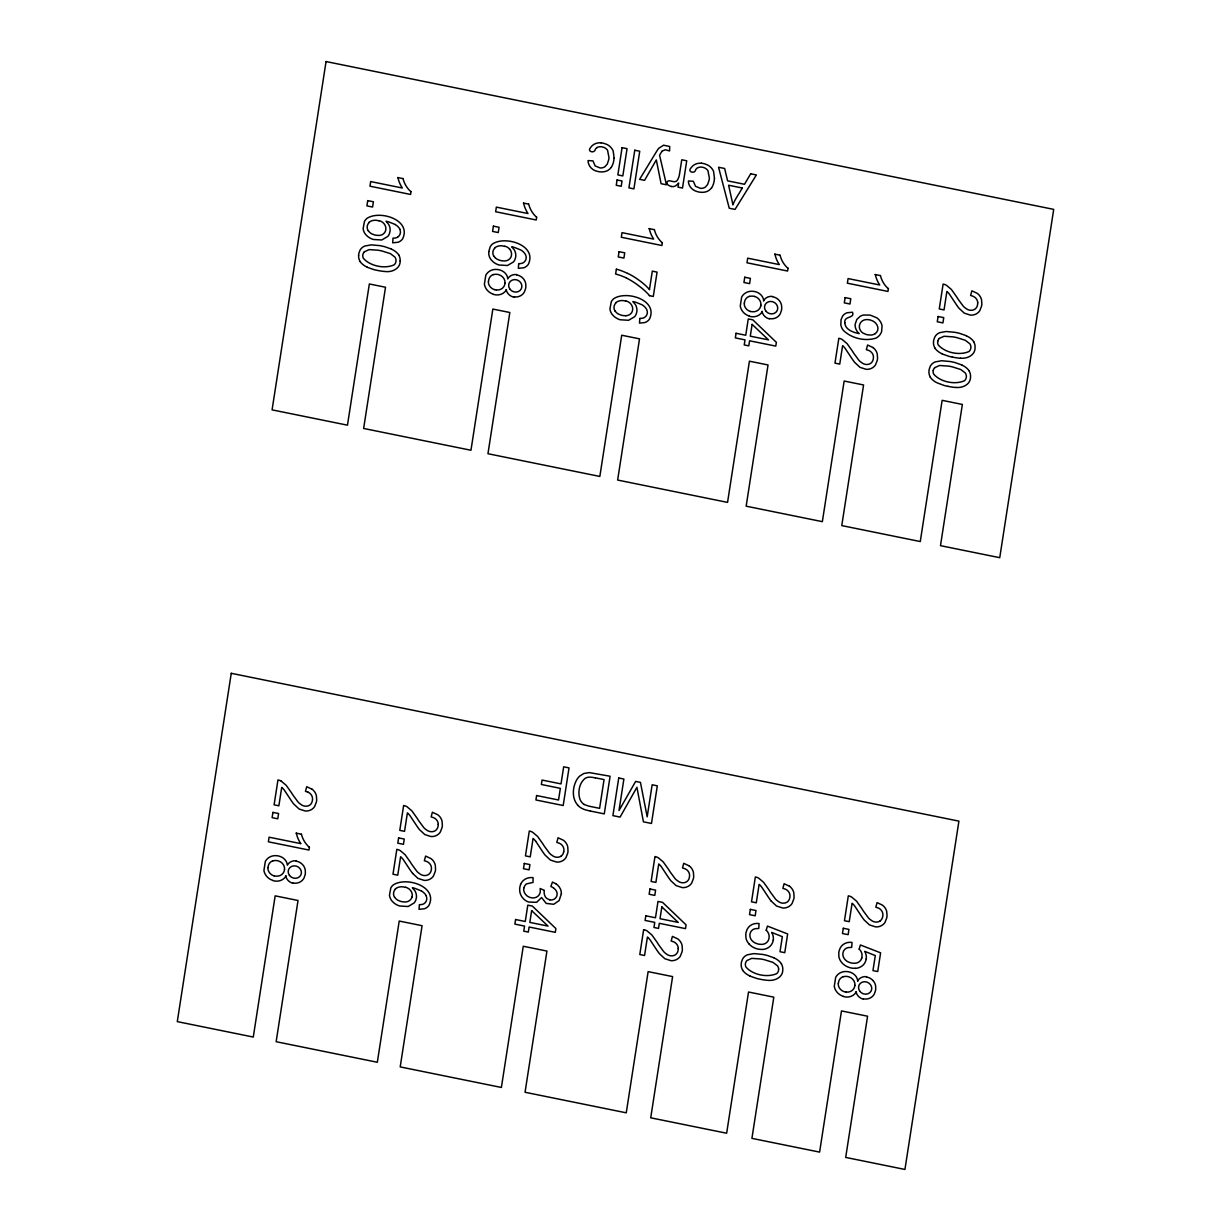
<?xml version="1.0" encoding="UTF-8"?>
<svg xmlns="http://www.w3.org/2000/svg" width="1231" height="1231" viewBox="0 0 1231 1231"><rect width="100%" height="100%" fill="white"/><g stroke="black" fill="none" stroke-linecap="round" stroke-linejoin="round"><path stroke-width="1.5" d="M561.336 893.875L559.105 900.615L553.719 904.277L546.225 903.416L541.578 897.537L536.608 902.323L528.622 902.031A12.064 10.987 25.3 0 1 523.36 898.661L522.929 898.168A14.48 13.202 25.3 0 1 522.113 897.137A13.433 12.233 25.3 0 1 519.697 890.628L519.697 888.659A18.357 16.742 25.3 0 1 519.944 886.689L520.605 884.427M358.606 255.525L358.636 255.017A16.172 14.741 25.3 0 1 358.867 253.34L359.929 250.37A10.817 9.863 25.3 0 1 363.16 246.923A12.11 11.033 25.3 0 1 364.991 245.985L371.331 244.861L379.887 245.646A62.858 57.288 25.3 0 1 384.672 246.692L391.52 249.093M400.183 260.88C400.46 268.496 392.32 272.313 385.703 271.559A51.087 46.563 25.3 0 1 377.486 270.405A61.458 56.011 25.3 0 1 374.101 269.697L367.284 267.312M614.146 158.291L613.207 151.074A12.125 11.048 25.3 0 0 611.915 148.72L611.515 148.182A12.202 11.125 25.3 0 0 606.914 144.473L604.267 143.458A17.48 15.926 25.3 0 0 602.221 142.996L601.051 142.842M714.519 178.68L713.58 171.478A12.125 11.048 25.3 0 0 712.303 169.124L711.903 168.585A12.202 11.125 25.3 0 0 707.302 164.862L704.655 163.861A17.48 15.926 25.3 0 0 702.609 163.384L701.439 163.231M639.828 318.444L639.505 323.107L644.844 322.553A10.433 9.509 25.3 0 0 649.414 319.198C658.708 300.21 626.61 290.054 613.73 298.718A12.479 11.371 25.3 0 0 611.268 301.749L609.945 308.95A12.002 10.941 25.3 0 0 611.161 312.812A11.648 10.617 25.3 0 0 612.546 314.874L614.423 316.721A15.695 14.31 25.3 0 0 620.132 319.768L628.595 320.275L634.581 316.736A11.125 10.14 25.3 0 0 636.242 313.967L636.812 311.797A12.095 11.017 25.3 0 0 636.489 307.135L636.273 306.473A10.817 9.863 25.3 0 0 635.35 304.519L632.857 301.564A48.086 43.824 25.3 0 1 635.704 302.241L641.997 304.765A11.787 10.756 25.3 0 1 646.675 309.427A7.109 6.478 25.3 0 1 644.336 317.552A4.739 4.324 25.3 0 1 643.936 317.752L642.997 318.09A13.295 12.11 25.3 0 1 639.828 318.414M309.427 847.066L308.966 850.052L268.373 841.804L269.097 837.188L300.718 843.604M411.031 191.467L410.569 194.452L369.977 186.204L370.685 181.573L402.322 188.004A31.621 28.821 25.3 0 1 397.905 177.526M536.701 216.995L536.239 219.98L495.647 211.732L496.355 207.116L527.991 213.532A31.621 28.821 25.3 0 1 523.575 203.069M616.346 269.266L615.623 274.021A53.841 49.071 25.3 0 1 626.471 278.021M649.445 289.577L652.307 271.143L657.077 272.113L653.292 296.471L649.429 295.686M662.37 242.538L661.909 245.508L621.316 237.26L622.024 232.644L653.661 239.076A31.621 28.821 25.3 0 1 649.245 228.597M788.04 268.066L787.578 271.035L746.986 262.788L747.694 258.171L779.331 264.603A31.621 28.821 25.3 0 1 774.915 254.125M888.428 288.454L887.966 291.439L847.374 283.192L848.082 278.575L879.719 284.992A31.621 28.821 25.3 0 1 875.303 274.528M773.222 940.084L772.822 941.853A12.295 11.202 25.3 0 1 769.267 946.962A13.849 12.633 25.3 0 1 768.267 947.655A12.541 11.433 25.3 0 1 762.42 949.47L759.019 949.255A18.527 16.88 25.3 0 1 756.973 948.809A15.111 13.772 25.3 0 1 749.248 944.239M866.178 958.964L865.778 960.734A12.295 11.202 25.3 0 1 862.223 965.843A13.849 12.633 25.3 0 1 861.223 966.535A12.541 11.433 25.3 0 1 855.376 968.351M544.302 890.336L540.132 888.49A14.787 13.479 25.3 0 1 540.132 892.66A7.955 7.263 25.3 0 1 532.023 897.891A8.755 7.986 25.3 0 1 523.79 887.782M861.808 957.718L861.577 958.518M766.174 930.313L767.452 926.097L787.655 933.96L784.763 952.671L780.008 951.701L782.347 936.683L771.791 932.452M859.13 949.193L860.407 944.977L880.611 952.84L877.718 971.551L872.964 970.597L875.303 955.579L864.747 951.348A13.803 12.587 25.3 0 1 866.27 958.98M666.725 183.942C667.325 176.387 675.265 185.743 677.881 179.264A20.019 18.25 25.3 0 0 679.527 174.048L681.759 159.784L686.729 160.784L682.497 188.051L678.035 187.143L678.666 183.004A23.789 21.681 25.3 0 1 677.142 184.65L675.327 186.004A4.801 4.37 25.3 0 1 674.927 186.189A5.755 5.247 25.3 0 1 671.587 186.481M662.324 150.951L665.294 149.782L669.587 150.951L669.71 146.504L663.571 145.196L658.8 148.259A17.172 15.649 25.3 0 0 658.462 148.674L658.277 148.905A45.685 41.639 25.3 0 0 657 150.767L639.612 179.341L644.582 180.342L656.308 159.922L661.093 183.696L666.448 184.788L659.57 155.214L661.016 152.782A21.266 19.388 25.3 0 1 662.063 151.213M364.376 251.786L369.177 249.616L378.148 250.216A78.292 71.367 25.3 0 1 381.764 250.924L390.396 253.632L394.936 257.125A6.309 5.755 25.3 0 1 396.013 260.341L396.013 260.71A7.725 7.032 25.3 0 1 395.859 261.895A6.586 6.001 25.3 0 1 394.089 264.865C384.688 269.127 370.177 266.173 363.376 258.31A6.386 5.832 25.3 0 1 362.76 255.617A6.971 6.355 25.3 0 1 362.914 254.432A6.386 5.832 25.3 0 1 364.361 251.878M939.268 338.417L944.054 336.263L953.04 336.863A78.292 71.367 25.3 0 1 956.656 337.571L965.289 340.279L969.813 343.757A6.309 5.755 25.3 0 1 970.905 346.973L970.89 347.357A7.725 7.032 25.3 0 1 970.751 348.542A6.586 6.001 25.3 0 1 968.982 351.512C959.58 355.759 945.069 352.82 938.268 344.942A6.386 5.832 25.3 0 1 937.653 342.264A6.971 6.355 25.3 0 1 937.791 341.079M934.744 367.654L939.53 365.499L948.516 366.099A78.292 71.367 25.3 0 1 952.117 366.807L960.749 369.515L965.289 372.993A6.309 5.755 25.3 0 1 966.366 376.209L966.366 376.594A7.725 7.032 25.3 0 1 966.212 377.779A6.586 6.001 25.3 0 1 964.442 380.748C955.041 384.995 940.546 382.056 933.729 374.178A6.386 5.832 25.3 0 1 933.113 371.5A6.971 6.355 25.3 0 1 933.267 370.316M625.81 315.736L622.932 315.551A16.095 14.68 25.3 0 1 621.363 315.213L618.608 314.136A8.632 7.863 25.3 0 1 616.131 312.274A9.171 8.355 25.3 0 1 615.346 311.289L615.115 310.966M855.376 968.351L851.99 968.135A18.527 16.88 25.3 0 1 849.929 967.689A15.111 13.772 25.3 0 1 842.219 963.134L840.804 961.319A12.495 11.387 25.3 0 1 838.88 956.687L838.773 952.994A18.957 17.28 25.3 0 1 839.111 950.978L840.096 948.209A12.11 11.048 25.3 0 1 849.528 942.3L852.021 942.423L851.714 947.362L848.236 947.593A7.74 7.047 25.3 0 0 845.589 948.701A7.909 7.201 25.3 0 0 842.896 953.471A8.171 7.448 25.3 0 0 844.22 958.534A9.74 8.879 25.3 0 0 844.774 959.257A9.448 8.602 25.3 0 0 848.544 962.057L850.498 962.765A15.48 14.11 25.3 0 0 852.114 963.119L855.022 963.273A8.278 7.54 25.3 0 0 861.608 958.534M960.595 358.19C967.212 358.944 975.352 355.128 975.075 347.527A11.125 10.14 25.3 0 0 973.659 341.71M956.056 387.426C962.688 388.18 970.828 384.364 970.536 376.763A11.125 10.14 25.3 0 0 969.12 370.946M397.767 177.556L402.568 178.526M523.437 203.084L528.237 204.054M649.106 228.612L653.907 229.582M774.776 254.14L779.577 255.125M875.164 274.544L879.965 275.513M595.419 777.838L604.052 779.592L599.605 808.336L591.111 806.613A43.424 39.577 25.3 0 1 588.387 805.997L584.863 804.735A7.355 6.709 25.3 0 1 584.31 804.443M590.341 811.044L604.267 813.876L610.099 776.238L589.28 772.591L583.802 773.499L579.586 776.176A20.558 18.742 25.3 0 0 576.031 781.116C572.4 788.548 571.984 798.611 577.708 805.136M296.179 833.156L300.964 834.126M504.802 246.169L506.126 246.615A8.386 7.648 25.3 0 1 509.588 249.062M379.133 220.641L380.456 221.088A8.386 7.648 25.3 0 1 383.918 223.534A8.309 7.571 25.3 0 1 385.642 230.459A7.678 7.001 25.3 0 1 382.549 234.429A8.263 7.524 25.3 0 1 378.994 235.429L376.132 235.259A16.095 14.68 25.3 0 1 374.547 234.906L371.793 233.844A8.632 7.863 25.3 0 1 369.315 231.982A9.171 8.355 25.3 0 1 368.531 230.997L368.3 230.659M625.948 300.933L627.256 301.38A8.386 7.648 25.3 0 1 630.734 303.842A8.309 7.571 25.3 0 1 632.457 310.751A7.678 7.001 25.3 0 1 629.364 314.736A8.263 7.524 25.3 0 1 625.81 315.721M405.476 887.166L406.784 887.613A8.386 7.648 25.3 0 1 412.062 897.199M749.34 316.013L748.74 315.828A11.802 10.756 25.3 0 1 743.201 312.135A13.418 12.233 25.3 0 1 742.416 311.135A12.495 11.387 25.3 0 1 740.277 306.042L741.647 297.117A12.479 11.371 25.3 0 1 744.724 293.517A13.295 12.11 25.3 0 1 746.263 292.563A11.864 10.817 25.3 0 1 752.018 291.255C757.496 291.193 763.312 294.978 763.712 300.795M843.358 996.294L842.758 996.094A11.802 10.756 25.3 0 1 837.203 992.401A13.418 12.233 25.3 0 1 836.434 991.417A12.495 11.387 25.3 0 1 834.279 986.308L835.664 977.399A12.479 11.371 25.3 0 1 838.726 973.798A13.295 12.11 25.3 0 1 840.265 972.844A11.864 10.817 25.3 0 1 846.036 971.521C851.513 971.474 857.315 975.26 857.715 981.076M273.005 880.411L272.39 880.227A11.802 10.756 25.3 0 1 266.85 876.534A13.418 12.233 25.3 0 1 266.081 875.549A12.495 11.387 25.3 0 1 263.926 870.44L265.311 861.515A12.479 11.371 25.3 0 1 268.373 857.915A13.295 12.11 25.3 0 1 269.912 856.961A11.864 10.817 25.3 0 1 275.667 855.653C281.16 855.607 286.961 859.376 287.362 865.193A9.356 8.525 25.3 0 1 296.148 860.808M308.042 792.179L305.457 791.348L306.719 786.717L312.074 789.24M942.177 353.959L948.993 356.328A61.458 56.011 25.3 0 0 952.363 357.098M749.894 976.075L756.711 978.445A61.458 56.011 25.3 0 0 760.081 979.214A51.087 46.563 25.3 0 0 768.298 980.368C774.915 980.984 783.07 977.291 782.778 969.628A11.125 10.14 25.3 0 0 781.362 963.827M966.412 335.724L959.565 333.339A62.858 57.288 25.3 0 0 954.764 332.293L946.224 331.508L939.884 332.632A12.11 11.033 25.3 0 0 938.053 333.555A10.817 9.863 25.3 0 0 934.806 337.002L933.76 339.971A16.172 14.741 25.3 0 0 933.513 341.664L933.483 342.156A11.11 10.125 25.3 0 0 934.914 347.988M961.873 364.961L955.041 362.576A62.858 57.288 25.3 0 0 950.24 361.529L941.684 360.745L935.345 361.868A12.11 11.033 25.3 0 0 933.513 362.791A10.817 9.863 25.3 0 0 930.282 366.238L929.236 369.208A16.172 14.741 25.3 0 0 928.99 370.9L928.959 371.393A11.11 10.125 25.3 0 0 930.39 377.225M774.114 957.841L767.282 955.456A62.858 57.288 25.3 0 0 762.481 954.41L753.926 953.61L747.586 954.748A12.11 11.033 25.3 0 0 745.755 955.671A10.817 9.863 25.3 0 0 742.524 959.118L741.477 962.088A16.172 14.741 25.3 0 0 741.231 963.765L741.2 964.273A11.11 10.125 25.3 0 0 742.632 970.105M553.581 887.782L550.857 886.505L552.457 882.073L555.735 883.704M281.314 781.208L286.223 785.347L291.408 792.626A130.748 119.161 25.3 0 0 293.024 795.18L297.964 801.889A17.573 16.018 25.3 0 0 299.395 803.32L301.872 805.105A7.355 6.709 25.3 0 0 309.689 805.182A7.909 7.217 25.3 0 0 312.32 800.75A11.541 10.51 25.3 0 0 312.52 799.55L312.52 798.365A7.417 6.771 25.3 0 0 308.058 792.149M395.182 224.473L388.888 221.949A48.086 43.824 25.3 0 0 386.042 221.257L388.534 224.227A10.817 9.863 25.3 0 1 389.458 226.165L389.673 226.843A12.095 11.017 25.3 0 1 390.012 231.49L389.427 233.675A11.125 10.14 25.3 0 1 387.765 236.444L381.779 239.983L373.332 239.476A15.695 14.31 25.3 0 1 367.607 236.429L365.745 234.582A11.648 10.617 25.3 0 1 364.345 232.505A12.002 10.941 25.3 0 1 363.13 228.658L364.453 221.457A12.479 11.371 25.3 0 1 366.915 218.41C379.794 209.762 411.908 219.918 402.599 238.891A10.433 9.509 25.3 0 1 400.598 240.907A10.417 9.494 25.3 0 1 398.028 242.261L392.689 242.815L393.012 238.137A13.295 12.11 25.3 0 0 396.197 237.814L397.136 237.46A4.739 4.324 25.3 0 0 397.536 237.26M421.525 890.998L415.232 888.474A48.086 43.824 25.3 0 0 412.385 887.797L414.878 890.752A10.817 9.863 25.3 0 1 415.801 892.69L416.016 893.367A12.095 11.017 25.3 0 1 416.355 898.015L415.77 900.2A11.125 10.14 25.3 0 1 414.108 902.969L408.123 906.508L399.675 906.001A15.695 14.31 25.3 0 1 393.951 902.954L392.074 901.107A11.648 10.617 25.3 0 1 390.689 899.045A12.002 10.941 25.3 0 1 389.473 895.183L390.796 887.982A12.479 11.371 25.3 0 1 393.258 884.951C406.138 876.287 438.251 886.443 428.942 905.416A10.433 9.509 25.3 0 1 424.387 908.77L419.032 909.34L419.356 904.662A13.295 12.11 25.3 0 0 422.541 904.339L423.479 903.985A4.739 4.324 25.3 0 0 423.864 903.785A7.109 6.478 25.3 0 0 426.095 895.706M872.948 347.542L867.593 345.019L866.332 349.666L868.917 350.496A7.417 6.771 25.3 0 1 873.456 356.682L873.395 357.852A11.541 10.51 25.3 0 1 873.241 359.067A7.909 7.217 25.3 0 1 870.548 363.453A7.355 6.709 25.3 0 1 862.746 363.407L860.269 361.637A17.573 16.018 25.3 0 1 858.838 360.191L853.899 353.497A130.748 119.161 25.3 0 1 852.283 350.927L847.097 343.649L842.204 339.51A9.079 8.278 25.3 0 0 838.834 338.279L834.972 363.145L839.742 364.114L842.604 345.665A16.695 15.218 25.3 0 1 845.297 348.588L851.867 358.498A66.659 60.75 25.3 0 0 854.668 362.391L860.007 367.346L866.101 369.3A10.771 9.817 25.3 0 0 871.902 368.115A12.125 11.048 25.3 0 0 873.302 367.207A11.233 10.248 25.3 0 0 875.549 364.776L877.288 360.283A21.358 19.465 25.3 0 0 877.549 358.298L877.272 354.066A11.171 10.187 25.3 0 0 872.964 347.527M789.471 886.228L784.116 883.704L782.87 888.351L785.44 889.182A7.417 6.771 25.3 0 1 789.979 895.368L789.917 896.537A11.541 10.51 25.3 0 1 789.763 897.753A7.909 7.217 25.3 0 1 787.071 902.138A7.355 6.709 25.3 0 1 779.269 902.092L776.792 900.323A17.573 16.018 25.3 0 1 775.361 898.876L770.421 892.183A130.748 119.161 25.3 0 1 768.806 889.613L763.62 882.335L758.727 878.195A9.079 8.278 25.3 0 0 755.357 876.964L751.51 901.831L756.28 902.8L759.127 884.35A16.695 15.218 25.3 0 1 761.82 887.274L768.39 897.184A66.659 60.75 25.3 0 0 771.191 901.077M689.083 865.839L683.744 863.316L682.482 867.947L685.052 868.778A7.417 6.771 25.3 0 1 689.591 874.964L689.529 876.149A11.541 10.51 25.3 0 1 689.375 877.349A7.909 7.217 25.3 0 1 686.683 881.735A7.355 6.709 25.3 0 1 678.881 881.688L676.404 879.919A17.573 16.018 25.3 0 1 674.973 878.488L670.033 871.779A130.748 119.161 25.3 0 1 668.433 869.224L663.247 861.931L658.339 857.807A9.079 8.278 25.3 0 0 654.969 856.561L651.122 881.442L655.892 882.412L658.754 863.947A16.695 15.218 25.3 0 1 661.447 866.87L668.002 876.795A66.659 60.75 25.3 0 0 670.803 880.673L676.142 885.628L682.251 887.597A10.771 9.817 25.3 0 0 688.037 886.397A12.125 11.048 25.3 0 0 689.437 885.489A11.233 10.248 25.3 0 0 691.684 883.073L693.422 878.565A21.358 19.465 25.3 0 0 693.699 876.58L693.422 872.364A11.171 10.187 25.3 0 0 689.114 865.808M749.279 944.223L747.848 942.423A12.495 11.387 25.3 0 1 745.924 937.807L745.801 934.114A18.957 17.28 25.3 0 1 746.155 932.098L747.14 929.328A12.11 11.048 25.3 0 1 756.573 923.419L759.065 923.542L758.758 928.482L755.28 928.697A7.74 7.047 25.3 0 0 752.633 929.805A7.909 7.201 25.3 0 0 749.941 934.591A8.171 7.448 25.3 0 0 751.264 939.653A9.74 8.879 25.3 0 0 751.818 940.361A9.448 8.602 25.3 0 0 755.588 943.161L757.542 943.869A15.48 14.11 25.3 0 0 759.158 944.223L762.066 944.392A8.278 7.54 25.3 0 0 768.652 939.653L768.852 938.822A9.063 8.263 25.3 0 0 766.267 930.236M771.206 901.061L776.53 906.031L782.639 907.986A10.771 9.817 25.3 0 0 788.425 906.801A12.125 11.048 25.3 0 0 789.825 905.893A11.233 10.248 25.3 0 0 792.072 903.462L793.81 898.969A21.358 19.465 25.3 0 0 794.072 896.984L793.81 892.752A11.171 10.187 25.3 0 0 789.486 886.212M412.677 873.441L418.001 878.411L424.11 880.365A10.771 9.817 25.3 0 0 429.911 879.18A12.125 11.048 25.3 0 0 431.296 878.272A11.233 10.248 25.3 0 0 433.543 875.841L435.282 871.348A21.358 19.465 25.3 0 0 435.559 869.363L435.282 865.147A11.171 10.187 25.3 0 0 430.973 858.592L425.603 856.084L424.341 860.731L426.911 861.562A7.417 6.771 25.3 0 1 431.45 867.747L431.404 868.917A11.541 10.51 25.3 0 1 431.235 870.132A7.909 7.217 25.3 0 1 428.542 874.518A7.355 6.709 25.3 0 1 420.74 874.472L418.278 872.702A17.573 16.018 25.3 0 1 416.832 871.271L411.908 864.562A130.748 119.161 25.3 0 1 410.292 862.008L405.107 854.714L400.198 850.575A9.079 8.278 25.3 0 0 396.828 849.344L392.981 874.21L397.751 875.179L400.614 856.73A16.695 15.218 25.3 0 1 403.306 859.653L409.861 869.563A66.659 60.75 25.3 0 0 412.677 873.456M535.777 841.327L542.332 851.252A66.659 60.75 25.3 0 0 545.133 855.145L550.472 860.1L556.581 862.054A10.771 9.817 25.3 0 0 562.367 860.869A12.125 11.048 25.3 0 0 563.767 859.961A11.233 10.248 25.3 0 0 566.014 857.545L567.753 853.037A21.358 19.465 25.3 0 0 568.014 851.052L567.753 846.836A11.171 10.187 25.3 0 0 563.429 840.281L558.058 837.772L556.812 842.419L559.382 843.25A7.417 6.771 25.3 0 1 563.921 849.436L563.86 850.606A11.541 10.51 25.3 0 1 563.706 851.821M493.985 256.186L494.2 256.525A9.171 8.355 25.3 0 0 495 257.51M394.643 897.184L394.874 897.522A9.171 8.355 25.3 0 0 395.674 898.507A8.632 7.863 25.3 0 0 398.136 900.369L400.891 901.446A16.095 14.68 25.3 0 0 402.475 901.784L405.338 901.969A8.263 7.524 25.3 0 0 408.892 900.969A7.678 7.001 25.3 0 0 411.97 896.984M771.745 932.467A13.803 12.587 25.3 0 1 773.314 940.099M749.941 975.937A15.834 14.433 25.3 0 1 742.539 970.166M774.068 957.964A15.803 14.403 25.3 0 1 781.454 963.765M880.027 921.019A7.909 7.217 25.3 0 0 882.673 916.618A11.541 10.51 25.3 0 0 882.873 915.418L882.873 914.248A7.417 6.771 25.3 0 0 878.411 908.016L875.826 907.232L877.088 902.585L882.427 905.124A11.171 10.187 25.3 0 1 886.751 911.648L887.028 915.864A21.358 19.465 25.3 0 1 886.766 917.849L885.027 922.358A11.233 10.248 25.3 0 1 882.781 924.773A12.125 11.048 25.3 0 1 881.381 925.666A10.771 9.817 25.3 0 1 875.595 926.881L869.486 924.912L864.162 919.957A66.659 60.75 25.3 0 1 861.346 916.064L854.791 906.139A16.695 15.218 25.3 0 0 852.098 903.231L849.236 921.68L844.466 920.711L848.313 895.845A9.079 8.278 25.3 0 1 851.683 897.076L856.591 901.215L861.777 908.509A130.748 119.161 25.3 0 0 863.377 911.063L868.317 917.772A17.573 16.018 25.3 0 0 869.748 919.203L872.225 920.973A7.355 6.709 25.3 0 0 880.042 921.05M859.223 949.116A9.063 8.263 25.3 0 1 861.746 957.687M857.622 981.03A9.356 8.525 25.3 0 1 866.501 976.675M856.376 991.786A11.541 10.51 25.3 0 1 843.297 996.51M863.27 999.157A9.217 8.402 25.3 0 1 856.037 991.632M863.331 998.818A11.679 10.633 25.3 0 0 864.424 998.987A10.202 9.294 25.3 0 0 870.394 997.879A11.91 10.848 25.3 0 0 871.717 997.033A11.002 10.033 25.3 0 0 874.395 993.848L875.487 990.632A17.988 16.403 25.3 0 0 875.733 988.816L875.626 986A10.817 9.863 25.3 0 0 873.81 981.553A11.464 10.448 25.3 0 0 873.133 980.707M873.148 980.707A10.063 9.171 25.3 0 0 867.917 977.368A11.971 10.91 25.3 0 0 866.486 977.029M843.327 976.752A9.309 8.479 25.3 0 1 847.836 976.568A10.048 9.156 25.3 0 1 848.682 976.783A8.232 7.509 25.3 0 1 854.914 985.385M838.434 983.431A8.417 7.678 25.3 0 1 843.25 976.598M838.234 983.415A8.232 7.494 25.3 0 0 844.404 991.786A10.525 9.586 25.3 0 0 846.174 992.017M846.174 992.078A8.386 7.648 25.3 0 0 854.683 986.6A10.71 9.771 25.3 0 0 854.822 985.369M535.762 841.342A16.695 15.218 25.3 0 0 533.085 838.419L530.222 856.868L525.452 855.899L529.299 831.033A9.079 8.278 25.3 0 1 532.669 832.264L537.562 836.403L542.748 843.697A130.748 119.161 25.3 0 0 544.364 846.251L549.303 852.96A17.573 16.018 25.3 0 0 550.734 854.391L553.211 856.16A7.355 6.709 25.3 0 0 561.028 856.237M563.66 851.806A7.909 7.217 25.3 0 1 561.013 856.207M520.575 884.427A12.495 11.387 25.3 0 1 531.207 877.534L533.085 877.657L533.023 882.412L526.529 883.889A7.601 6.924 25.3 0 0 524.006 887.828M555.781 883.627A11.941 10.879 25.3 0 1 561.382 893.875M553.442 888.028A7.001 6.386 25.3 0 1 549.78 900.015M549.811 899.661A8.74 7.971 25.3 0 1 548.98 899.461L547.533 898.861A5.401 4.924 25.3 0 1 545.425 896.922L545.071 896.276A10.679 9.725 25.3 0 1 544.256 890.628M577.678 805.166A14.449 13.156 25.3 0 0 583.54 809.136L584.202 809.429A43.762 39.884 25.3 0 0 590.341 810.998M595.404 777.946A22.45 20.465 25.3 0 0 588.741 777.161A9.448 8.617 25.3 0 0 585.079 778.423C579.109 783.131 577.708 792.241 579.909 799.165A11.156 10.171 25.3 0 0 584.233 804.551M421.494 891.059A11.787 10.756 25.3 0 1 426.203 895.66M395.289 888.905A10.402 9.479 25.3 0 1 405.384 887.428M394.489 897.261A7.632 6.955 25.3 0 1 395.474 889.09M281.33 781.208A9.079 8.278 25.3 0 0 277.96 779.962L274.098 804.843L278.868 805.813L281.73 787.348A16.695 15.218 25.3 0 1 284.423 790.271L290.993 800.196A66.659 60.75 25.3 0 0 293.794 804.074L299.133 809.029L305.226 810.998A10.771 9.817 25.3 0 0 311.028 809.798A12.125 11.048 25.3 0 0 312.428 808.905A11.233 10.248 25.3 0 0 314.674 806.474L316.413 801.966A21.358 19.465 25.3 0 0 316.675 799.996L316.398 795.765A11.171 10.187 25.3 0 0 312.089 789.209M300.733 843.604A31.621 28.821 25.3 0 1 296.317 833.141M309.243 847.251A25.62 23.343 25.3 0 1 301.426 834.064M286.023 875.903A11.541 10.51 25.3 0 1 272.943 880.627M292.901 883.273A9.217 8.402 25.3 0 1 285.684 875.749M292.978 882.935A11.679 10.633 25.3 0 0 294.071 883.119A10.202 9.294 25.3 0 0 300.041 882.012A11.91 10.848 25.3 0 0 301.364 881.15A11.002 10.033 25.3 0 0 304.026 877.98L305.134 874.764A17.988 16.403 25.3 0 0 305.38 872.948L305.273 870.117A10.817 9.863 25.3 0 0 303.457 865.685A11.464 10.448 25.3 0 0 302.78 864.839A10.063 9.171 25.3 0 0 297.563 861.485A11.971 10.91 25.3 0 0 296.117 861.161M272.959 860.884A9.309 8.479 25.3 0 1 277.483 860.684A10.048 9.156 25.3 0 1 278.329 860.915A8.232 7.509 25.3 0 1 284.561 869.501M268.081 867.547A8.417 7.678 25.3 0 1 272.897 860.731M274.051 875.903A8.232 7.494 25.3 0 1 267.881 867.532M274.082 875.78A10.525 9.586 25.3 0 0 275.821 876.133A8.386 7.648 25.3 0 0 284.315 870.717A10.71 9.771 25.3 0 0 284.469 869.486M711.549 187.743A11.51 10.479 25.3 0 1 706.025 191.805A14.757 13.449 25.3 0 1 699.223 192.067A17.896 16.311 25.3 0 1 697.592 191.713L695.469 190.99A10.956 9.986 25.3 0 1 688.575 183.065L688.406 180.988L693.33 181.265L695.53 186.312L700.516 188.328A7.848 7.155 25.3 0 0 705.301 187.143L707.656 184.465L709.087 180.111A29.052 26.466 25.3 0 0 709.379 178.11L707.933 170.632A7.509 6.847 25.3 0 0 703.978 167.647L703.547 167.524A7.632 6.955 25.3 0 0 697.469 167.893A6.878 6.278 25.3 0 0 695.807 169.509C695.115 174.402 686.975 171.971 690.914 167.985A12.018 10.956 25.3 0 1 701.439 163.2M714.395 178.664A22.189 20.219 25.3 0 1 711.656 187.82M671.572 186.543A10.202 9.309 25.3 0 1 666.756 183.896M597.143 147.582A6.878 6.278 25.3 0 0 595.435 149.105C594.742 153.998 586.602 151.582 590.526 147.597A12.018 10.956 25.3 0 1 601.051 142.811M597.081 147.489A7.632 6.955 25.3 0 1 603.144 147.197L603.59 147.274A7.509 6.847 25.3 0 1 607.56 150.244L608.991 157.706A29.052 26.466 25.3 0 1 608.714 159.707L607.283 164.062L604.913 166.724A7.848 7.155 25.3 0 1 600.143 167.955L595.142 165.923L592.957 160.876L588.018 160.584L588.28 162.646A10.956 9.986 25.3 0 0 595.065 170.647L597.22 171.324A17.896 16.311 25.3 0 0 598.851 171.678A14.757 13.449 25.3 0 0 605.621 171.371A11.51 10.479 25.3 0 0 611.161 167.354M614.007 158.276A22.189 20.219 25.3 0 1 611.284 167.416M942.223 353.836A15.834 14.433 25.3 0 1 934.821 348.05M960.595 358.267A51.087 46.563 25.3 0 1 952.379 357.052M966.366 335.863A15.803 14.403 25.3 0 1 973.752 341.649M937.776 341.172A6.386 5.832 25.3 0 1 939.253 338.525M930.297 377.286A15.834 14.433 25.3 0 0 937.699 383.072L944.469 385.565A61.458 56.011 25.3 0 0 947.839 386.334M956.056 387.503A51.087 46.563 25.3 0 1 947.839 386.288M961.826 365.099A15.803 14.403 25.3 0 1 969.212 370.885M933.252 370.408A6.386 5.832 25.3 0 1 934.714 367.761M888.228 288.654A25.62 23.343 25.3 0 1 880.427 275.452M875.21 333.601A9.094 8.278 25.3 0 1 874.533 334.016A8.648 7.894 25.3 0 1 870.886 335.032L867.947 334.863A15.911 14.51 25.3 0 1 866.393 334.524L863.3 333.247A7.955 7.263 25.3 0 1 861.331 331.647A7.663 6.986 25.3 0 1 859.361 326.369A9.571 8.725 25.3 0 1 859.53 325.184A8.125 7.401 25.3 0 1 862.685 320.691A8.648 7.878 25.3 0 1 867.901 319.629L868.84 319.721A14.203 12.941 25.3 0 1 870.363 320.06L871.81 320.552A9.602 8.755 25.3 0 1 875.672 323.168A10.248 9.34 25.3 0 1 876.503 324.23L876.964 324.953A7.494 6.832 25.3 0 1 875.241 333.632M787.84 268.25A25.62 23.343 25.3 0 1 780.039 255.063M763.62 300.749A9.356 8.525 25.3 0 1 772.483 296.409M762.358 311.505A11.541 10.51 25.3 0 1 749.279 316.229M769.252 318.875A9.217 8.402 25.3 0 1 762.02 311.351M769.329 318.537A11.679 10.633 25.3 0 0 770.406 318.706A10.202 9.294 25.3 0 0 776.376 317.613A11.91 10.848 25.3 0 0 777.7 316.752A11.002 10.033 25.3 0 0 780.377 313.566L781.47 310.35A17.988 16.403 25.3 0 0 781.716 308.55L781.608 305.719A10.817 9.863 25.3 0 0 779.808 301.272A11.464 10.448 25.3 0 0 779.131 300.441A10.063 9.171 25.3 0 0 773.899 297.086A11.971 10.91 25.3 0 0 772.468 296.763M749.31 296.486A9.309 8.479 25.3 0 1 753.818 296.286A10.048 9.156 25.3 0 1 754.665 296.502M744.432 303.149A8.417 7.678 25.3 0 1 749.233 296.332M750.387 311.505A8.232 7.494 25.3 0 1 744.232 303.134M750.433 311.381A10.525 9.586 25.3 0 0 752.172 311.735A8.386 7.648 25.3 0 0 760.666 306.319M760.82 305.088A10.71 9.771 25.3 0 1 760.604 306.304M754.68 296.44A8.232 7.509 25.3 0 1 760.896 305.103M662.17 242.722A25.62 23.343 25.3 0 1 654.369 229.52M649.537 295.609A59.827 54.518 25.3 0 0 639.551 286.423A68.459 62.396 25.3 0 0 626.456 278.037M649.506 289.531A59.026 53.795 25.3 0 0 639.12 280.314A62.289 56.764 25.3 0 0 627.61 273.344M616.377 269.158A53.071 48.378 25.3 0 1 627.564 273.451M615.762 302.672A10.402 9.479 25.3 0 1 625.856 301.21M614.961 311.043A7.632 6.955 25.3 0 1 615.946 302.857M536.501 217.195A25.62 23.343 25.3 0 1 528.699 203.992M494.616 247.908A10.402 9.479 25.3 0 1 504.71 246.431M493.816 256.263A7.632 6.955 25.3 0 1 494.8 248.093M494.985 257.51A8.632 7.863 25.3 0 0 497.462 259.372L500.232 260.449A16.095 14.68 25.3 0 0 501.802 260.787L504.664 260.972A8.263 7.524 25.3 0 0 508.218 259.972A7.678 7.001 25.3 0 0 511.311 255.986A8.309 7.571 25.3 0 0 509.634 249.047M516.62 274.575A9.356 8.525 25.3 0 0 507.741 278.914C507.526 273.128 501.54 269.374 496.139 269.42A11.864 10.817 25.3 0 0 490.384 270.728A13.295 12.11 25.3 0 0 488.845 271.697A12.479 11.371 25.3 0 0 485.783 275.282L484.399 284.207A12.495 11.387 25.3 0 0 486.537 289.316A13.418 12.233 25.3 0 0 487.338 290.301A11.802 10.756 25.3 0 0 492.862 294.009M506.495 289.67A11.541 10.51 25.3 0 1 493.416 294.394M513.373 297.04A9.217 8.402 25.3 0 1 506.156 289.516M514.543 296.886A11.679 10.633 25.3 0 1 513.45 296.717M514.543 296.902A10.202 9.294 25.3 0 0 520.513 295.779A11.91 10.848 25.3 0 0 521.836 294.917A11.002 10.033 25.3 0 0 524.498 291.747L525.606 288.531A17.988 16.403 25.3 0 0 525.852 286.715L525.745 283.884A10.817 9.863 25.3 0 0 523.929 279.452A11.464 10.448 25.3 0 0 523.252 278.606A10.063 9.171 25.3 0 0 518.036 275.252A11.971 10.91 25.3 0 0 516.589 274.928M493.431 274.651A9.309 8.479 25.3 0 1 497.955 274.467A10.048 9.156 25.3 0 1 498.801 274.682A8.232 7.509 25.3 0 1 505.018 283.268M488.553 281.314A8.417 7.678 25.3 0 1 493.369 274.498M494.523 289.685A8.232 7.494 25.3 0 1 488.353 281.299M496.293 289.901A10.525 9.586 25.3 0 1 494.554 289.547M496.293 289.977A8.386 7.648 25.3 0 0 504.787 284.499A10.71 9.771 25.3 0 0 504.941 283.253M410.831 191.651A25.62 23.343 25.3 0 1 403.029 178.464M395.151 224.534A11.787 10.756 25.3 0 1 399.86 229.12M399.752 229.181A7.109 6.478 25.3 0 1 397.521 237.244M368.946 222.365A10.402 9.479 25.3 0 1 379.04 220.903M368.146 230.736A7.632 6.955 25.3 0 1 369.131 222.549M360.021 261.357A11.11 10.125 25.3 0 1 358.636 255.525M367.346 267.189A15.834 14.433 25.3 0 1 359.944 261.418M398.767 255.063A11.125 10.14 25.3 0 1 400.152 260.88M391.473 249.216A15.803 14.403 25.3 0 1 398.859 255.002M438.205 824.293L438.19 825.078A11.541 10.51 25.3 0 1 438.036 826.293A7.909 7.217 25.3 0 1 435.343 830.679A7.355 6.709 25.3 0 1 427.542 830.633L425.064 828.863A17.573 16.018 25.3 0 1 423.633 827.417L418.694 820.723A130.748 119.161 25.3 0 1 417.078 818.169L411.893 810.875L406.999 806.736A9.079 8.278 25.3 0 0 403.63 805.505L399.783 830.371L404.553 831.34L407.399 812.891A16.695 15.218 25.3 0 1 410.092 815.814L416.663 825.724A66.659 60.75 25.3 0 0 419.463 829.617L424.803 834.572L430.912 836.526A10.771 9.817 25.3 0 0 436.697 835.341A12.125 11.048 25.3 0 0 438.098 834.433A11.233 10.248 25.3 0 0 440.344 832.002L442.083 827.509A21.358 19.465 25.3 0 0 442.344 825.524L442.083 821.308A11.171 10.187 25.3 0 0 437.759 814.753L432.389 812.245L431.142 816.892L433.712 817.723A7.417 6.771 25.3 0 1 438.251 823.908L438.205 824.293M678.235 948.424L678.204 949.224A11.541 10.51 25.3 0 1 678.05 950.424A7.909 7.217 25.3 0 1 675.357 954.81A7.355 6.709 25.3 0 1 667.556 954.764L665.079 952.994A17.573 16.018 25.3 0 1 663.647 951.563L658.708 944.854A130.748 119.161 25.3 0 1 657.108 942.3L651.922 935.006L647.014 930.882A9.079 8.278 25.3 0 0 643.644 929.636L639.797 954.517L644.567 955.487L647.429 937.022A16.695 15.218 25.3 0 1 650.122 939.945L656.677 949.87A66.659 60.75 25.3 0 0 659.477 953.748L664.817 958.703L670.926 960.672A10.771 9.817 25.3 0 0 676.711 959.472A12.125 11.048 25.3 0 0 678.112 958.564A11.233 10.248 25.3 0 0 680.358 956.148L682.097 951.64A21.358 19.465 25.3 0 0 682.374 949.655L682.097 945.439A11.171 10.187 25.3 0 0 677.789 938.884L672.418 936.391L671.157 941.023L673.726 941.853A7.417 6.771 25.3 0 1 678.266 948.039L678.235 948.424M977.691 302.872L977.676 303.657A11.541 10.51 25.3 0 1 977.522 304.873A7.909 7.217 25.3 0 1 974.829 309.258A7.355 6.709 25.3 0 1 967.027 309.212L964.55 307.442A17.573 16.018 25.3 0 1 963.119 306.011L958.18 299.302A130.748 119.161 25.3 0 1 956.564 296.748L951.378 289.454L946.485 285.315A9.079 8.278 25.3 0 0 943.115 284.084L939.253 308.95L944.039 309.92L946.885 291.47A16.695 15.218 25.3 0 1 949.578 294.394L956.148 304.303A66.659 60.75 25.3 0 0 958.949 308.196L964.288 313.151L970.397 315.105A10.771 9.817 25.3 0 0 976.183 313.92A12.125 11.048 25.3 0 0 977.583 313.013A11.233 10.248 25.3 0 0 979.83 310.597L981.569 306.088A21.358 19.465 25.3 0 0 981.83 304.103L981.569 299.887A11.171 10.187 25.3 0 0 977.245 293.332L971.875 290.824L970.613 295.471L973.198 296.302A7.417 6.771 25.3 0 1 977.737 302.487L977.691 302.872M778.608 969.089L778.608 969.474A7.725 7.032 25.3 0 1 778.454 970.659A6.586 6.001 25.3 0 1 776.684 973.629C767.282 977.876 752.787 974.921 745.971 967.058A6.386 5.832 25.3 0 1 745.355 964.381A6.971 6.355 25.3 0 1 745.509 963.196A6.417 5.847 25.3 0 1 746.971 960.534L751.772 958.364L760.758 958.98A78.292 71.367 25.3 0 1 764.359 959.688L772.991 962.396L777.53 965.873A6.309 5.755 25.3 0 1 778.623 969.089M844.805 322.737C845.112 329.816 853.345 332.462 859.176 333.616A11.341 10.34 25.3 0 1 856.899 330.954L856.545 330.354A12.818 11.679 25.3 0 1 855.668 328.369A11.31 10.31 25.3 0 1 855.16 324.245L856.822 319.429L860.115 316.382A12.156 11.079 25.3 0 1 863.485 315.028L870.209 315.105L876.764 317.798A12.525 11.402 25.3 0 1 879.596 320.491L880.95 322.614A11.91 10.864 25.3 0 1 882.058 326.03L881.627 331.478A13.11 11.941 25.3 0 1 880.042 334.617A13.71 12.495 25.3 0 1 878.872 335.986A12.864 11.725 25.3 0 1 875.872 338.14C865.039 341.603 851.252 338.325 843.22 330.216A12.695 11.571 25.3 0 1 840.835 324.769L841.05 319.691L842.62 316.075A10.263 9.356 25.3 0 1 844.589 314.074A10.125 9.232 25.3 0 1 847.143 312.751L852.514 312.228C855.037 318.783 843.681 315.582 844.805 322.737M488.753 251.724L488.799 254.186A12.002 10.941 25.3 0 0 490.015 258.048A11.648 10.617 25.3 0 0 491.415 260.11L493.277 261.957A15.695 14.31 25.3 0 0 499.001 265.004L507.449 265.511L513.435 261.972A11.125 10.14 25.3 0 0 515.097 259.202L515.681 257.017A12.095 11.017 25.3 0 0 515.343 252.37L515.127 251.693A10.817 9.863 25.3 0 0 514.204 249.755L511.711 246.8A48.086 43.824 25.3 0 1 514.558 247.477L520.851 250.001A11.787 10.756 25.3 0 1 525.529 254.663A7.109 6.478 25.3 0 1 523.19 262.788A4.739 4.324 25.3 0 1 522.806 262.988L521.867 263.311A13.295 12.11 25.3 0 1 518.682 263.649L518.359 268.343L523.698 267.789A10.417 9.494 25.3 0 0 526.268 266.45A10.433 9.509 25.3 0 0 528.268 264.419C537.578 245.446 505.464 235.29 492.585 243.938A12.479 11.371 25.3 0 0 490.123 246.985L488.753 251.724M231.259 673.311L177.295 1021.622L253.278 1037.056L275.159 895.845L298.025 900.492L276.144 1041.703L377.332 1062.261L399.213 921.05L422.079 925.697L400.198 1066.908L501.386 1087.465L523.267 946.254L546.933 951.071L525.052 1092.266L626.256 1112.824L648.137 971.628L672.603 976.598L650.722 1117.81L726.644 1133.228L748.525 992.017L773.807 997.156L751.926 1138.367L819.6 1152.108L841.481 1010.913L867.578 1016.206L845.697 1157.417L904.939 1169.45L958.918 821.139L231.259 673.311M326.061 61.55L272.082 409.861L347.465 425.172L369.346 283.961L385.518 287.254L363.637 428.45L470.965 450.254L492.846 309.058L509.834 312.505L487.953 453.716L599.836 476.443L621.717 335.232L639.52 338.848L617.639 480.059L727.552 502.386L749.433 361.191L768.036 364.961L746.155 506.172L822.354 521.652L844.158 381.025L863.577 384.964L841.773 525.591L920.265 541.548L942.146 400.337L962.365 404.445L940.484 545.656L999.741 557.689L1053.705 209.378L326.061 61.55M272.928 812.383L272.113 817.646L277.775 818.8L278.591 813.537L272.928 812.383M367.73 200.622L366.915 205.885L372.578 207.039L373.393 201.776L367.73 200.622M398.613 837.911L397.798 843.173L403.445 844.328L404.26 839.065L398.613 837.911M493.4 226.15L492.585 231.413L498.247 232.567L499.063 227.304L493.4 226.15M617.07 179.972L616.254 185.281L621.209 186.296L622.04 180.972L617.07 179.972M622.086 147.658L617.854 174.91L622.824 175.925L627.041 148.659L622.086 147.658M515.589 919.511L514.881 924.127L524.56 926.097L523.76 931.175L528.314 932.098L529.099 927.02L555.304 932.344L555.889 928.574L532.346 906.078L527.791 905.154L525.268 921.48L515.589 919.511M524.283 863.454L523.467 868.717L529.115 869.855L529.93 864.593L524.283 863.454M619.07 251.693L618.254 256.956L623.917 258.095L624.733 252.832L619.07 251.693M634.765 150.228L628.933 187.866L633.903 188.866L639.735 151.244L634.765 150.228M536.608 795.549L535.931 799.981L563.198 805.52L569.03 767.898L563.675 766.805L561.028 783.901L542.055 780.054L541.378 784.486L560.351 788.348L558.535 799.996L536.608 795.549M531.638 910.617L529.822 922.404L548.041 926.097L531.638 910.617M618.731 777.992L612.9 815.63L620.101 817.092L636.919 787.271L643.428 821.831L651.476 823.462L657.308 785.84L652.153 784.778L647.183 816.815L640.459 782.408L635.627 781.423L619.008 810.537L623.886 779.038L618.731 777.992M645.798 915.802L645.075 920.419L654.754 922.388L653.969 927.482L658.523 928.405L659.308 923.312L685.498 928.636L686.082 924.866L662.555 902.369L658 901.446L655.477 917.772L645.798 915.802M649.953 888.982L649.137 894.245L654.784 895.399L655.6 890.136L649.953 888.982M736.061 333.278L735.338 337.894L745.017 339.864L744.232 344.942L748.787 345.865L749.571 340.787L775.776 346.111L776.361 342.341L752.818 319.845L748.263 318.921L745.74 335.247L736.061 333.278M744.755 277.221L743.939 282.484L749.587 283.638L750.402 278.375L744.755 277.221M661.847 906.908L660.016 918.695L678.25 922.404L661.847 906.908M752.11 324.384L750.295 336.171L768.513 339.879L752.11 324.384M750.341 909.37L749.525 914.633L755.172 915.787L755.988 910.525L750.341 909.37M845.128 297.61L844.312 302.872L849.975 304.026L850.79 298.764L845.128 297.61M843.297 928.266L842.481 933.529L848.128 934.668L848.944 929.405L843.297 928.266M938.084 316.505L937.268 321.768L942.931 322.907L943.746 317.644L938.084 316.505M750.695 173.786L744.493 184.281L727.598 180.849L724.644 168.493L718.55 167.247L729.26 208.239L735.03 209.408L756.388 174.94L750.695 173.786M742.324 188.02L736.169 198.16A52.964 48.271 25.3 0 0 732.876 204.9A61.919 56.441 25.3 0 0 732.676 203.623L728.614 185.235L742.324 188.02M859.838 991.309A6.724 6.124 25.3 0 0 871.225 990.832A6.724 6.124 25.3 0 0 864.393 981.723A6.724 6.124 25.3 0 0 859.838 991.309M289.485 875.426A6.724 6.124 25.3 0 0 300.872 874.964A6.724 6.124 25.3 0 0 294.04 865.839A6.724 6.124 25.3 0 0 289.485 875.426M765.82 311.028A6.724 6.124 25.3 0 0 777.207 310.551A6.724 6.124 25.3 0 0 770.375 301.441A6.724 6.124 25.3 0 0 765.82 311.028M509.957 289.208A6.724 6.124 25.3 0 0 521.344 288.731A6.724 6.124 25.3 0 0 514.496 279.606A6.724 6.124 25.3 0 0 509.957 289.208"/></g></svg>
